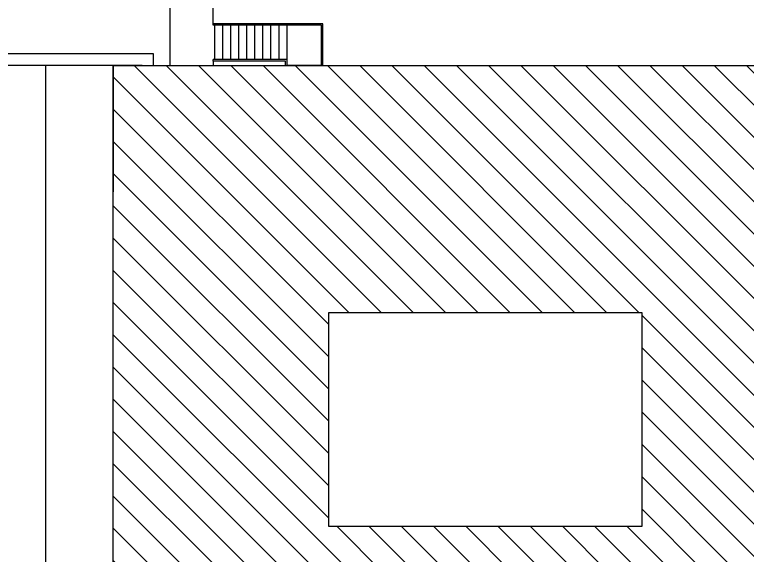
# Model space of a CAD drawing. Extents: x -30 to 1202, y 231 to 898.
# Drawn here: x 44.42 to 69.94, y 357.48 to 376.3 of the extents above; entities that cross this region are included whole.
import ezdxf

# ---------------------------------------------------------------- set-up
doc = ezdxf.new("R2010")
doc.units = 0
doc.header["$LTSCALE"] = 0.04
for name, color, linetype in [('MUROS', 2, 'CONTINUOUS'), ('PISO', 1, 'CONTINUOUS'), ('PISOS', 1, 'CONTINUOUS'), ('PISOS1', 3, 'CONTINUOUS'), ('VISTA', 2, 'CONTINUOUS')]:
    doc.layers.add(name, color=color, linetype=linetype)

msp = doc.modelspace()

# ---------------------------------------------------------------- hatches: boundary and pattern name
at = {"layer": 'PISOS'}
h = msp.add_hatch(dxfattribs=at)
h.set_pattern_fill('ANSI31', color=256, scale=0.25, angle=90, style=0)
h.set_pattern_definition([(135, (233.1594, 233.73205), (-0.561266, -0.561266), [])])
h.paths.add_polyline_path([(62.579, 282.182), (62.579, 271.082), (109.059, 271.082), (109.059, 282.182)])
h.paths.add_polyline_path([(62.579, 293.282), (62.579, 282.182), (109.059, 282.182), (109.059, 293.282)])
h.paths.add_polyline_path([(56.209, 297.682), (54.409, 297.332), (54.409, 293.742), (56.209, 293.392), (62.959, 293.392), (64.759, 293.742), (64.759, 297.332), (62.959, 297.682)])
h.paths.add_polyline_path([(45.509, 317.782), (45.509, 309.432), (46.359, 309.432), (46.359, 304.332), (45.509, 304.332), (45.509, 297.782), (105.959, 297.782), (105.959, 304.332), (105.299, 304.332), (105.299, 309.432), (105.959, 309.432), (105.959, 317.782)])
h.paths.add_polyline_path([(55.559, 326.332), (53.559, 325.532), (53.559, 318.632), (55.559, 317.832), (65.559, 317.832), (67.559, 318.632), (67.559, 325.532), (65.559, 326.332)])
h.paths.add_polyline_path([(47.859, 374.532), (47.859, 370.132), (47.859, 326.382), (73.759, 326.382), (73.759, 374.532)])
h.paths.add_polyline_path([(55.359, 358.482), (55.359, 365.932), (66.259, 365.932), (66.259, 358.482)], flags=16)
h.paths.add_polyline_path([(73.809, 353.232), (73.809, 347.832), (84.909, 347.832), (84.909, 353.232)])
h.paths.add_polyline_path([(73.809, 358.632), (73.809, 353.232), (84.909, 353.232), (84.909, 358.632)])
h.paths.add_polyline_path([(73.809, 363.232), (73.809, 358.632), (84.909, 358.632), (84.909, 363.232)])
h.paths.add_polyline_path([(78.769, 347.832), (78.769, 345.432), (78.969, 345.432), (78.969, 345.323), (81.169, 345.323), (81.169, 345.432), (81.369, 345.432), (81.369, 347.832)])
h.paths.add_polyline_path([(84.959, 363.232), (84.959, 347.832), (105.959, 347.832), (105.959, 363.232)])

# ---------------------------------------------------------------- linework, layer by layer
at = {"layer": 'MUROS'}
msp.add_line((47.859, 374.532), (47.859, 370.132), dxfattribs=at)
at = {"layer": 'PISO'}
for p, q in [((49.839, 374.532), (49.839, 383.532)), ((51.339, 375.982), (51.339, 383.532)), ((45.509, 335.41), (45.509, 374.532))]:
    msp.add_line(p, q, dxfattribs=at)
at = {"layer": 'PISO', "color": 1}
for p, q in [((49.259, 374.932), (42.749, 374.932)), ((49.259, 374.532), (49.259, 374.932)), ((51.339, 374.682), (51.339, 374.532)), ((48.859, 374.532), (42.509, 374.532))]:
    msp.add_line(p, q, dxfattribs=at)
at = {"layer": 'PISOS1'}
for points in [[(73.759, 374.532), (73.759, 326.382), (47.859, 326.382), (47.859, 374.532)], [(66.259, 365.932), (66.259, 358.482), (55.359, 358.482), (55.359, 365.932)]]:
    msp.add_lwpolyline(points, close=True, dxfattribs=at)
at = {"layer": 'VISTA', "color": 1}
for p, q in [((55.159, 375.982), (51.339, 375.982)), ((51.339, 375.932), (51.339, 375.982)), ((55.109, 375.932), (51.339, 375.932)), ((51.389, 374.732), (51.389, 375.932)), ((51.669, 374.732), (51.669, 375.932)), ((51.949, 374.732), (51.949, 375.932)), ((52.229, 374.732), (52.229, 375.932)), ((52.509, 374.732), (52.509, 375.932)), ((52.789, 374.732), (52.789, 375.932)), ((53.069, 374.732), (53.069, 375.932)), ((53.349, 374.732), (53.349, 375.932)), ((53.629, 374.732), (53.629, 375.932)), ((53.909, 374.732), (53.909, 375.932)), ((55.109, 374.532), (55.109, 375.932)), ((55.159, 374.532), (55.159, 375.982)), ((53.909, 374.732), (51.339, 374.732)), ((51.339, 374.682), (51.339, 374.732)), ((53.859, 374.682), (51.339, 374.682)), ((53.859, 374.532), (53.859, 374.682)), ((53.909, 374.532), (53.909, 374.732)), ((55.109, 374.532), (53.909, 374.532))]:
    msp.add_line(p, q, dxfattribs=at)

doc.saveas('drawing.dxf')
